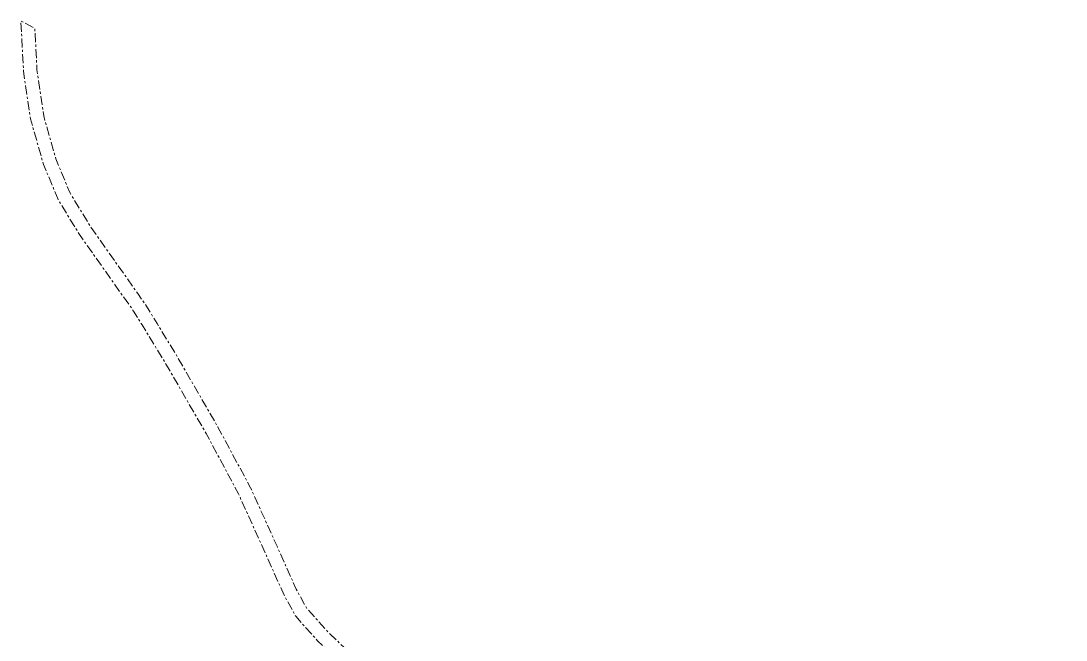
# Model space of a CAD drawing. Header units: millimetres. Extents: x 368386 to 861326, y -331222 to 250838.
# Drawn here: x 397066 to 861326, y -24111 to 250838 of the extents above; entities that cross this region are included whole.
import ezdxf

# ---------------------------------------------------------------- set-up
doc = ezdxf.new("R2010")
doc.units = ezdxf.units.MM
doc.header["$MEASUREMENT"] = 0
doc.linetypes.add('KATASTRIPIIR', pattern=[7000, 4000, -1000, 1000, -1000])
doc.layers.add('New_PIIR#1_Pen_No__102', color=7, linetype='Continuous', lineweight=13, true_color=0xcccccc)

msp = doc.modelspace()

# ---------------------------------------------------------------- linework, layer by layer
at = {"layer": 'New_PIIR#1_Pen_No__102', "color": 254, "linetype": 'KATASTRIPIIR', "lineweight": 13, "true_color": 0xcccccc, "flags": 128}
msp.add_lwpolyline([(860535.63, -242022.05), (854885.63, -242762.05), (855315.63, -237532.05), (852705.63, -233572.05), (844285.63, -230452.05), (833425.63, -231082.05), (799515.63, -240292.05), (781125.63, -240992.05), (768135.63, -238902.05), (752375.63, -230352.05), (741445.63, -217912.05), (733335.63, -201682.05), (718795.63, -165022.05), (707015.63, -140342.05), (692155.63, -118842.05), (680215.63, -110272.05), (634625.63, -88992.05), (586155.63, -62102.05), (536825.63, -32082.05), (528865.63, -24412.05), (519115.63, -13552.05), (513965.63, -4142.05), (506455.63, 12657.95), (493685.63, 40907.95), (479385.63, 67587.95), (468135.63, 86957.95), (460385.63, 100357.95), (450865.63, 115877.95), (447095.63, 122017.95), (433645.63, 141007.95), (422785.63, 156437.95), (413565.63, 171597.95), (407105.63, 187117.95), (401305.63, 207387.95), (398235.63, 228527.95), (397065.63, 250837.95), (403255.63, 247467.95), (404205.63, 229117.95), (407185.63, 208637.95), (412585.63, 189547.95), (418925.63, 174327.95), (427805.63, 159727.95), (448945.63, 129797.95), (452115.63, 125327.95), (457565.63, 116427.95), (465535.63, 103427.95), (484575.63, 70507.95), (499065.63, 43567.95), (510825.63, 17567.95), (511925.63, 15117.95), (519345.63, -1472.05), (524045.63, -10062.05), (533185.63, -20242.05), (540515.63, -27302.05), (578445.63, -50432.05), (587305.63, -55802.05), (604535.63, -66232.05), (628685.63, -77922.05), (677945.63, -100972.05), (697685.63, -113562.05), (725035.63, -157112.05), (747105.63, -214022.05), (773035.63, -233162.05), (849485.63, -225922.05), (850265.63, -225902.05), (854245.63, -227602.05), (857075.63, -229242.05), (860055.63, -232532.05), (861015.63, -235192.05), (861325.63, -238452.05)], close=True, dxfattribs=at)

doc.saveas('drawing.dxf')
